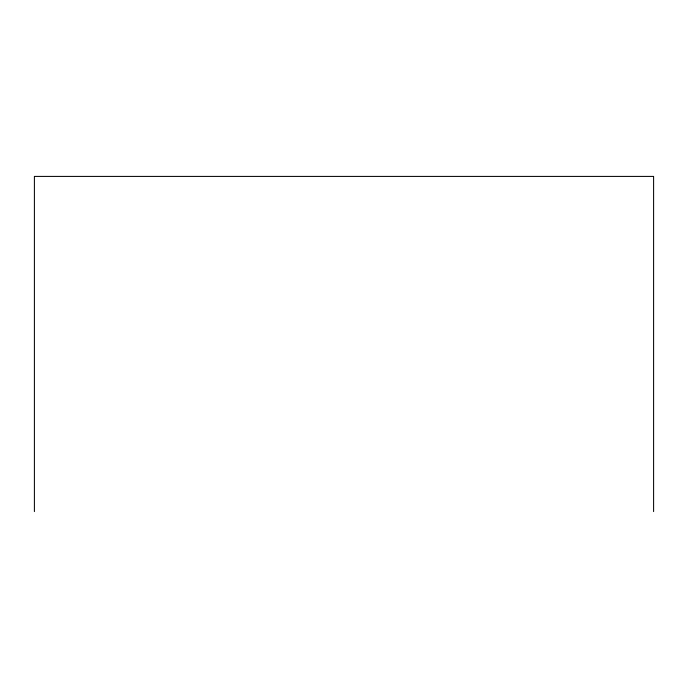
<?xml version="1.0" encoding="UTF-8"?>
<svg xmlns="http://www.w3.org/2000/svg" width="688" height="688" viewBox="0 0 688 688"><rect width="100%" height="100%" fill="white"/><g stroke="black" fill="none" stroke-linecap="round" stroke-linejoin="round"><path stroke-width="1.03" d="M653.6 511.588L653.6 176.412L34.4 176.412L34.4 511.588"/></g></svg>
